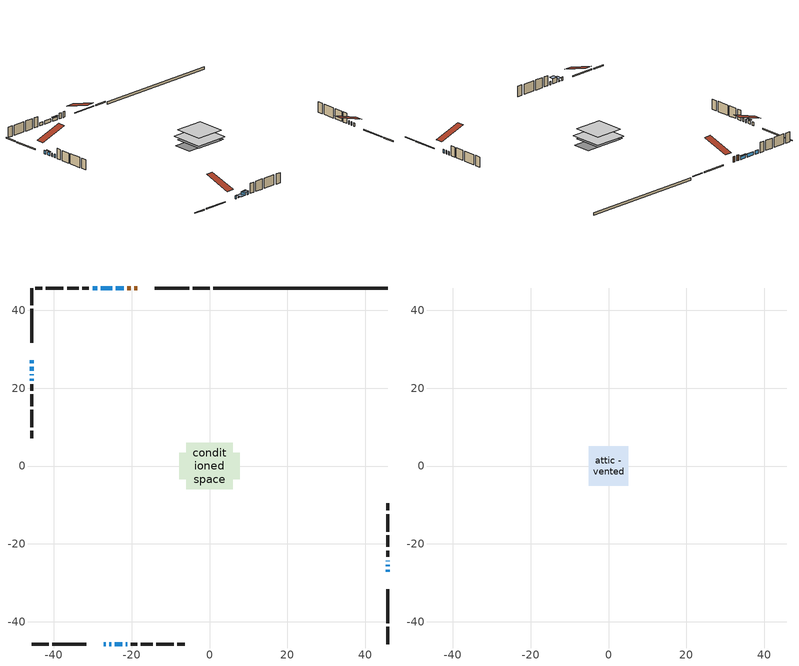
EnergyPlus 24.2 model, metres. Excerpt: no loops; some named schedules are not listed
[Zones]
conditioned space
 floor adiabatic (Floor2 construction): -5.12,-5.12 -5.12,5.12 5.12,5.12 5.12,-5.12 z0.61
 floor adiabatic (AdiabaticFloorConstruction): -6.02,-6.02 -6.02,6.02 6.02,6.02 6.02,-6.02 z1.83
 floor foundation (Slab1 construction): -7.82,-3.35 -7.82,3.35 7.82,3.35 7.82,-3.35 z-0.3
 wall outside (RimJoist1 construction): 0.1,45.71 -4.27,45.71 / -45.71,-45.71 -41.34,-45.71 / -45.71,45.71 -45.71,41.34 / 45.71,-45.71 45.71,-41.34 z0.61:0.91
 wall outside (RimJoist2 construction): -5.2,45.71 -14.03,45.71 / -40.41,-45.71 -31.59,-45.71 / -45.71,40.41 -45.71,31.59 / 45.71,-40.41 45.71,-31.59 z0.61:0.91
 wall outside (AdiabaticWallConstruction 1): -18.51,45.71 -19.34,45.71 / -20.27,45.71 -21.12,45.71 z0.61:2.64
 wall outside (AdiabaticWallConstruction): 45.71,-27.1 45.71,-26.65 / -45.71,27.1 -45.71,26.44 / -45.71,23.52 -45.71,23.3 / -25.01,45.71 -27.9,45.71 / -27.1,-45.71 -26.65,-45.71 / -45.71,22.37 -45.71,21.93 / -28.82,45.71 -30.04,45.71 / 45.71,-25.73 45.71,-25.42 / 45.71,-24.49 45.71,-24.29 / -21.53,-45.71 -21.11,-45.71 z0.61:1.83; -45.71,25.51 -45.71,24.44 z0.61:1.78; -22.05,45.71 -24.09,45.71 z0.61:1.68; -25.73,-45.71 -25.22,-45.71 z0.61:1.07; -24.29,-45.71 -22.46,-45.71 z0.61:2.44
 wall outside (Wall1 construction): -30.97,45.71 -32.63,45.71 / -20.18,-45.71 -18.52,-45.71 / -45.71,21 -45.71,19.34 / 45.71,-23.36 45.71,-21.7 z0.61:4.27
 wall outside (Wall2 construction): -33.56,45.71 -36.57,45.71 / -17.59,-45.71 -14.59,-45.71 / -45.71,18.41 -45.71,15.4 / 45.71,-20.77 45.71,-17.77 z0.61:4.27
 wall outside (Wall3 construction): -37.5,45.71 -41.99,45.71 / -13.66,-45.71 -9.17,-45.71 / -45.71,14.48 -45.71,9.98 / 45.71,-16.84 45.71,-12.34 z0.61:4.27
 wall outside (Wall4 construction): -42.92,45.71 -44.78,45.71 / -8.24,-45.71 -6.37,-45.71 / -45.71,9.05 -45.71,7.19 / 45.71,-11.41 45.71,-9.55 z0.61:4.27
 wall foundation (FoundationWall1 construction): 45.71,45.71 1.03,45.71 z-0.3:0.61
 window (WindowConstruction): 45.71,-27.1 45.71,-26.66 z0.61:1.83
 window (WindowConstruction 8): -45.71,27.1 -45.71,26.44 z0.61:1.83
 window (WindowConstruction 9): -45.71,25.51 -45.71,24.44 z0.61:1.78
 window (WindowConstruction 10): -45.71,23.51 -45.71,23.3 z0.61:1.83
 window (WindowConstruction 11): -22.05,45.71 -24.08,45.71 z0.61:1.68
 window (WindowConstruction 12): -25.01,45.71 -27.9,45.71 z0.61:1.83
 window (WindowConstruction 1): -27.1,-45.71 -26.66,-45.71 z0.61:1.83
 window (WindowConstruction 2): -45.71,22.37 -45.71,21.93 z0.61:1.83
 window (WindowConstruction 3): -28.82,45.71 -30.04,45.71 z0.61:1.83
 window (WindowConstruction 13): -25.73,-45.71 -25.22,-45.71 z0.61:1.07
 window (WindowConstruction 4): -24.29,-45.71 -22.46,-45.71 z0.61:2.44
 window (WindowConstruction 5): 45.71,-25.73 45.71,-25.42 z0.61:1.83
 window (WindowConstruction 6): 45.71,-24.49 45.71,-24.29 z0.61:1.83
 window (WindowConstruction 7): -21.53,-45.71 -21.11,-45.71 z0.61:1.83
 door (Door): -18.51,45.71 -19.34,45.71 z0.61:2.64
 door (Door 1): -20.27,45.71 -21.12,45.71 z0.61:2.64
 ceiling adiabatic (AdiabaticFloorConstruction): 6.02,-6.02 6.02,6.02 -6.02,6.02 -6.02,-6.02 z1.83
attic - vented
 floor to conditioned space (Floor1 construction Reversed): -5.12,-5.12 -5.12,5.12 5.12,5.12 5.12,-5.12 z4.27
 roof outside (Roof1 construction): -17.58,45.71,4.27 -17.58,35.74,7.59 -14.96,35.74,7.59 -14.96,45.71,4.27; -28.03,-45.71,4.27 -28.03,-35.74,7.59 -30.66,-35.74,7.59 -30.66,-45.71,4.27; -45.71,28.03,4.27 -35.74,28.03,7.59 -35.74,30.66,7.59 -45.71,30.66,4.27; 45.71,-28.03,4.27 35.74,-28.03,7.59 35.74,-30.66,7.59 45.71,-30.66,4.27
shading: -45.71,23.98 -45.71,25.97 -46.01,25.97 -46.01,23.98 z2.24; -24.38,45.71 -21.75,45.71 -21.75,46.01 -24.38,46.01 z1.98; -24.61,-45.71 -26.34,-45.71 -26.34,-47.54 -24.61,-47.54 z1.68; -22.4,-45.71 -24.35,-45.71 -24.35,-47.23 -22.4,-47.23 z2.5
[Building]
Building 1: Terrain=Suburbs
[Site:Location]
Windsor AP_ON: Latitude {deg}=42.28; Longitude {deg}=-82.96; Time Zone {hr}=-5; Elevation {m}=190; Keep Site Location Information=Yes
[Site:GroundTemperature:Shallow]
6.34957, 4.46684, 4.31606, 5.20952, 8.79623, 12.3662, 15.4612, 17.4219, 17.5884, 15.9938, 12.9777, 9.51722
[Site:WaterMainsTemperature]
Calculation Method=Schedule; Temperature Schedule=mains temperature schedule
[Material] Roughness=Rough; Thermal Absorptance=0.9
Name | Thickness {m} | Conductivity {W/m-K} | Density {kg/m3} | Specific Heat {J/kg-K} | Solar Absorptance | Visible Absorptance
asphalt or fiberglass shingles | 0.00635 | 0.162714 | 1121.4 | 1465.45 | 0.4 | 0.4
ceiling stud and cavity | 0.1397 | 0.112058 | 65.682 | 1177.47 | 0.7 | 0.7
concrete 4.0 in. | 0.1016 | 1.803125 | 2242.8 | 837.4 | 0.7 | 0.7
concrete 8.0 in. | 0.2032 | 1.803125 | 2242.8 | 837.4 | 0.7 | 0.7
door material | 0.04445 | 0.188738 | 512.64 | 1214.23 | 0.7 | 0.7
door material 1 | 0.04445 | 0.053851 | 512.64 | 1214.23 | 0.7 | 0.7
exterior vertical ins | 0.00202101 | 0.029427 | 32.04 | 1214.23 | 0.7 | 0.7
floor covering | 0.0127 | 0.0433444 | 54.468 | 1339.84 | 0.6 | 0.6
floor rigid ins | 0.051816 | 0.029427 | 32.04 | 1214.23 | 0.7 | 0.7
floor rigid ins 1; wall rigid ins | 0.512978 | 0.029427 | 32.04 | 1214.23 | 0.7 | 0.7
floor stud and cavity | 0.1397 | 0.111289 | 92.3553 | 1139.71 | 0.7 | 0.7
floor stud and cavity 1 | 0.1397 | 1.75129 | 37.0049 | 1207.88 | 0.7 | 0.7
furniture material conditioned space 1 | 0.1524 | 0.115458 | 640.8 | 1214.23 | 0.6 | 0.6
gypsum board | 0.0127 | 0.160291 | 801 | 837.4 | 0.6 | 0.6
gypsum board 1 | 0.0127 | 0.160291 | 801 | 837.4 | 0.7 | 0.7
osb sheathing 0.5 in. | 0.0127 | 0.115458 | 512.64 | 1214.23 | 0.7 | 0.7
osb sheathing 0.75 in. | 0.01905 | 0.115458 | 512.64 | 1214.23 | 0.7 | 0.7
osb sheathing 2.0 in. | 0.0508 | 0.115458 | 512.64 | 1214.23 | 0.7 | 0.7
rim joist stud and cavity | 0.0508 | 0.02892 | 125.044 | 1163.47 | 0.6 | 0.6
rim joist stud and cavity 1 | 0.0508 | 0.0443451 | 125.044 | 1163.47 | 0.6 | 0.6
wall stud and cavity | 0.1397 | 0.0916148 | 139.0536 | 1170.24 | 0.7 | 0.7
wall stud and cavity 1 | 0.1397 | 0.10707 | 139.0536 | 1170.24 | 0.7 | 0.7
wall stud and cavity 2 | 0.1397 | 0.136321 | 139.0536 | 1170.24 | 0.7 | 0.7
wall stud and cavity 3 | 0.1397 | 0.137741 | 139.0536 | 1170.24 | 0.7 | 0.7
wall stud and cavity 4 | 0.0889 | 0.380278 | 52.3479 | 1209.89 | 0.7 | 0.7
wall stud and cavity 5 | 0.0889 | 0.391764 | 83.0341 | 1211.67 | 0.7 | 0.7
wood siding | 0.0254 | 0.102417 | 544.68 | 1172.36 | 0.4 | 0.4
wood siding 1; wood siding 2; wood siding 3 | 0.0254 | 0.102417 | 544.68 | 1172.36 | 0.7 | 0.7
[WindowMaterial:SimpleGlazingSystem]
Name | U-Factor {W/m2-K} | Solar Heat Gain Coefficient
WindowMaterial | 2.648787 | 0.43
WindowMaterial 1 | 2.45914 | 0.53
WindowMaterial 10 | 2.56589 | 0.5
WindowMaterial 2 | 2.1866 | 0.65
WindowMaterial 3 | 2.76462 | 0.37
WindowMaterial 4 | 2.81175 | 0.32
WindowMaterial 5 | 2.65787 | 0.42
WindowMaterial 6 | 2.56418 | 0.47
WindowMaterial 7 | 2.48753 | 0.51
WindowMaterial 8 | 2.84638 | 0.32
WindowMaterial 9 | 3.59815 | 0.64
[Construction]
AdiabaticFloorConstruction: floor stud and cavity 1, floor rigid ins 1, osb sheathing 0.75 in., floor covering
AdiabaticWallConstruction: wood siding 2, wall rigid ins, wall stud and cavity 4, gypsum board
AdiabaticWallConstruction 1: wood siding 3, wall rigid ins, wall stud and cavity 4, gypsum board
Door: door material
Door 1: door material 1
Floor1 construction Reversed: gypsum board, ceiling stud and cavity
Floor2 construction: floor stud and cavity, floor rigid ins, osb sheathing 0.75 in., floor covering
FoundationWall1 construction: concrete 8.0 in., gypsum board 1
furniture construction conditioned space 1: furniture material conditioned space 1
PartitionWallConstruction: gypsum board, wall stud and cavity 5, gypsum board
RimJoist1 construction: wood siding 1, osb sheathing 2.0 in., rim joist stud and cavity
RimJoist2 construction: wood siding 1, osb sheathing 2.0 in., rim joist stud and cavity 1
Roof1 construction: asphalt or fiberglass shingles
Slab1 construction: concrete 4.0 in.
Wall1 construction: wood siding, osb sheathing 0.5 in., wall stud and cavity, gypsum board
Wall2 construction: wood siding, osb sheathing 0.5 in., wall stud and cavity 1, gypsum board
Wall3 construction: wood siding, osb sheathing 0.5 in., wall stud and cavity 2, gypsum board
Wall4 construction: wood siding, osb sheathing 0.5 in., wall stud and cavity 3, gypsum board
WindowConstruction; WindowConstruction 1; WindowConstruction 11; WindowConstruction 2: WindowMaterial
WindowConstruction 10: WindowMaterial 8
WindowConstruction 12: WindowMaterial 9
WindowConstruction 13: WindowMaterial 10
WindowConstruction 3: WindowMaterial 1
WindowConstruction 4: WindowMaterial 2
WindowConstruction 5: WindowMaterial 3
WindowConstruction 6: WindowMaterial 4
WindowConstruction 7: WindowMaterial 5
WindowConstruction 8: WindowMaterial 6
WindowConstruction 9: WindowMaterial 7
[Zone] Multiplier=1; Part of Total Floor Area=Yes
Name | Volume {m3}
attic - vented | 56.6174
conditioned space | 472.9
[Space]
Name | Zone | Volume {m3}
attic - vented 1 | attic - vented | 56.6174
conditioned space 1 | conditioned space | 472.9
[ZoneInfiltration:EffectiveLeakageArea]
infil attic - vented 1: Zone or Space=attic - vented 1; Schedule=Always On Discrete; Effective Air Leakage Area {cm2}=4661.78; Stack Coefficient=0.000231222; Wind Coefficient=1.02739e-05
[ZoneMixing]
whole house fan mix: Zone or Space=attic - vented; Schedule=Always On Continuous; Design Flow Rate Calculation Method=Flow/Zone; Design Flow Rate {m3/s}=0; Source Zone or Space=conditioned space
[SurfaceProperty:ExposedFoundationPerimeter]
Slab1: Exposed Perimeter Calculation Method=TotalExposedPerimeter; Total Exposed Perimeter {m}=44.684
[InternalMass] Zone or ZoneList=conditioned space; Space or SpaceList=conditioned space 1
Name | Construction | Surface Area {m2}
furniture mass conditioned space 1 | furniture construction conditioned space 1 | 141.952
partition wall mass | PartitionWallConstruction | 249.99
[Lights]
interior lighting: Zone or ZoneList or Space or SpaceList=conditioned space 1; Schedule=interior lighting schedule; Design Level Calculation Method=LightingLevel; Lighting Level {W}=343.2; Return Air Fraction=0; Fraction Radiant=0.6; Fraction Visible=0.2; Fraction Replaceable=1
[People]
occupants: Zone or ZoneList or Space or SpaceList=conditioned space 1; Number of People Schedule=occupants schedule; Number of People Calculation Method=People; Number of People=3; Fraction Radiant=0.314171; Sensible Heat Fraction=0.56303; Activity Level Schedule=occupants activity schedule; Carbon Dioxide Generation Rate {m3/s-W}=0; Enable ASHRAE 55 Comfort Warnings=No; Mean Radiant Temperature Calculation Type=EnclosureAveraged
[ElectricEquipment] Zone or ZoneList or Space or SpaceList=conditioned space 1; Design Level Calculation Method=EquipmentLevel
Name | Schedule | Design Level {W} | Fraction Latent | Fraction Radiant | Fraction Lost
clothes dryer | clothes dryer schedule | 140.772 | 0.015 | 0.081 | 0.85
clothes washer | clothes washer schedule | 32.1985 | 0.03 | 0.162 | 0.7
cooking range | cooking range schedule | 215.147 | 0.08 | 0.432 | 0.2
dishwasher | dishwasher schedule | 66.8632 | 0.3 | 0.18 | 0.4
fridge | fridge schedule | 72.9452 | 0 | 0.6 | 0
mech vent bath fan 0 | mech vent bath fan 0 schedule | 25.1 | 0 | 0 | 1
mech vent house fan | mech vent house fan schedule | 0 | 0 | 0 | 1
mech vent house fan cfis | mech vent house fan cfis schedule | 0 | 0 | 0 | 0
mech vent range fan 0 | mech vent range fan 0 schedule | 57 | 0 | 0 | 1
misc plug loads | misc plug loads schedule | 494.7 | 0.045 | 0.513 | 0.1
whole house fan | Always On Discrete | 0 | 0 | 0 | 1
[OtherEquipment] Zone or ZoneList or Space or SpaceList=conditioned space 1; Design Level Calculation Method=EquipmentLevel
Name | Fuel Type | Schedule | Design Level {W} | Fraction Latent | Fraction Radiant | Fraction Lost
clothes dryer 1 | Electricity | clothes dryer schedule | 0 | 0.015 | 0.081 | 0.85
cooking range 1 | Electricity | cooking range schedule | 0 | 0.08 | 0.432 | 0.2
general water use latent | None | general water use schedule | 62.594 | 1 | 0 | 0
general water use sensible | None | general water use schedule | -61.6891 | 0 | 0.6 | 0
mech vent house fan latent load | None | Always On Discrete | 0 | 1 | 0 | 0
mech vent house fan sensible load | None | Always On Discrete | 0 | 0 | 0 | 0
water heater energy adjustment1 | NaturalGas | Always On Discrete | 0.01 | 0 | 0 | 1
[ZoneInfiltration:DesignFlowRate] Zone or ZoneList or Space or SpaceList=conditioned space 1; Schedule=Always On Discrete; Design Flow Rate Calculation Method=Flow/Zone; Design Flow Rate {m3/s}=0
infil flow; natural vent flow; whole house fan flow
[Foundation:Kiva]
Foundation Kiva 1: Initial Indoor Air Temperature {C}=18; Wall Height Above Grade {m}=0.609996; Wall Depth Below Slab {m}=0.2032; Custom Block Material Name 1=exterior vertical ins; Custom Block Depth 1 {m}=0.910011; Custom Block X Position 1 {m}=0.2159; Custom Block Z Position 1 {m}=0
[Foundation:Kiva:Settings]
Soil Conductivity {W/m-K}=0.849921; Soil Density {kg/m3}=1842.3; Soil Specific Heat {J/kg-K}=418.7; Ground Solar Absorptivity=0.9; Ground Thermal Absorptivity=0.9; Ground Surface Roughness {m}=0.03; Far-Field Width {m}=40; Deep-Ground Boundary Condition=ZeroFlux; Deep-Ground Depth {m}=40; Minimum Cell Dimension {m}=0.2; Maximum Cell Growth Coefficient=3; Simulation Timestep=Timestep
[Exterior:Lights]
exterior lighting: Schedule=exterior lighting schedule; Design Level {W}=75.6
[Schedule:Constant]
Name | Hourly Value
Always On Continuous; mech vent house fan schedule; mech vent house fan cfis schedule; Always On Discrete | 1
occupants activity schedule | 117.228
fridge schedule | 0
[Schedule:Week:Daily]
interior lighting schedule Week Rule - Jan1-Jan27: interior lighting schedule day, interior lighting schedule day, interior lighting schedule day, interior lighting schedule day, interior lighting schedule day, interior lighting schedule day, interior lighting schedule day, interior lighting schedule default day, interior lighting schedule default day, interior lighting schedule default day, interior lighting schedule default day, interior lighting schedule default day
interior lighting schedule Week Rule - Jan28-Feb3: interior lighting schedule day, interior lighting schedule day, interior lighting schedule day, interior lighting schedule day, interior lighting schedule day 1, interior lighting schedule day 1, interior lighting schedule day 1, interior lighting schedule default day, interior lighting schedule default day, interior lighting schedule default day, interior lighting schedule default day, interior lighting schedule default day
interior lighting schedule Week Rule - Feb4-Feb24: interior lighting schedule day 1, interior lighting schedule day 1, interior lighting schedule day 1, interior lighting schedule day 1, interior lighting schedule day 1, interior lighting schedule day 1, interior lighting schedule day 1, interior lighting schedule default day, interior lighting schedule default day, interior lighting schedule default day, interior lighting schedule default day, interior lighting schedule default day
interior lighting schedule Week Rule - Feb25-Mar3: interior lighting schedule day 1, interior lighting schedule day 1, interior lighting schedule day 1, interior lighting schedule day 1, interior lighting schedule day 2, interior lighting schedule day 2, interior lighting schedule day 2, interior lighting schedule default day, interior lighting schedule default day, interior lighting schedule default day, interior lighting schedule default day, interior lighting schedule default day
interior lighting schedule Week Rule - Mar4-Mar31: interior lighting schedule day 2, interior lighting schedule day 2, interior lighting schedule day 2, interior lighting schedule day 2, interior lighting schedule day 2, interior lighting schedule day 2, interior lighting schedule day 2, interior lighting schedule default day, interior lighting schedule default day, interior lighting schedule default day, interior lighting schedule default day, interior lighting schedule default day
interior lighting schedule Week Rule - Apr1-Apr28: interior lighting schedule day 3, interior lighting schedule day 3, interior lighting schedule day 3, interior lighting schedule day 3, interior lighting schedule day 3, interior lighting schedule day 3, interior lighting schedule day 3, interior lighting schedule default day, interior lighting schedule default day, interior lighting schedule default day, interior lighting schedule default day, interior lighting schedule default day
interior lighting schedule Week Rule - Apr29-May5: interior lighting schedule day 3, interior lighting schedule day 3, interior lighting schedule day 4, interior lighting schedule day 4, interior lighting schedule day 4, interior lighting schedule day 4, interior lighting schedule day 4, interior lighting schedule default day, interior lighting schedule default day, interior lighting schedule default day, interior lighting schedule default day, interior lighting schedule default day
interior lighting schedule Week Rule - May6-May26: interior lighting schedule day 4, interior lighting schedule day 4, interior lighting schedule day 4, interior lighting schedule day 4, interior lighting schedule day 4, interior lighting schedule day 4, interior lighting schedule day 4, interior lighting schedule default day, interior lighting schedule default day, interior lighting schedule default day, interior lighting schedule default day, interior lighting schedule default day
interior lighting schedule Week Rule - May27-Jun2: interior lighting schedule day 4, interior lighting schedule day 4, interior lighting schedule day 4, interior lighting schedule day 4, interior lighting schedule day 4, interior lighting schedule day 5, interior lighting schedule day 5, interior lighting schedule default day, interior lighting schedule default day, interior lighting schedule default day, interior lighting schedule default day, interior lighting schedule default day
interior lighting schedule Week Rule - Jun3-Jun30: interior lighting schedule day 5, interior lighting schedule day 5, interior lighting schedule day 5, interior lighting schedule day 5, interior lighting schedule day 5, interior lighting schedule day 5, interior lighting schedule day 5, interior lighting schedule default day, interior lighting schedule default day, interior lighting schedule default day, interior lighting schedule default day, interior lighting schedule default day
interior lighting schedule Week Rule - Jul1-Jul28: interior lighting schedule day 6, interior lighting schedule day 6, interior lighting schedule day 6, interior lighting schedule day 6, interior lighting schedule day 6, interior lighting schedule day 6, interior lighting schedule day 6, interior lighting schedule default day, interior lighting schedule default day, interior lighting schedule default day, interior lighting schedule default day, interior lighting schedule default day
interior lighting schedule Week Rule - Jul29-Aug4: interior lighting schedule day 6, interior lighting schedule day 6, interior lighting schedule day 6, interior lighting schedule day 7, interior lighting schedule day 7, interior lighting schedule day 7, interior lighting schedule day 7, interior lighting schedule default day, interior lighting schedule default day, interior lighting schedule default day, interior lighting schedule default day, interior lighting schedule default day
interior lighting schedule Week Rule - Aug5-Aug25: interior lighting schedule day 7, interior lighting schedule day 7, interior lighting schedule day 7, interior lighting schedule day 7, interior lighting schedule day 7, interior lighting schedule day 7, interior lighting schedule day 7, interior lighting schedule default day, interior lighting schedule default day, interior lighting schedule default day, interior lighting schedule default day, interior lighting schedule default day
interior lighting schedule Week Rule - Aug26-Sep1: interior lighting schedule day 7, interior lighting schedule day 7, interior lighting schedule day 7, interior lighting schedule day 7, interior lighting schedule day 7, interior lighting schedule day 7, interior lighting schedule day 8, interior lighting schedule default day, interior lighting schedule default day, interior lighting schedule default day, interior lighting schedule default day, interior lighting schedule default day
interior lighting schedule Week Rule - Sep2-Sep29: interior lighting schedule day 8, interior lighting schedule day 8, interior lighting schedule day 8, interior lighting schedule day 8, interior lighting schedule day 8, interior lighting schedule day 8, interior lighting schedule day 8, interior lighting schedule default day, interior lighting schedule default day, interior lighting schedule default day, interior lighting schedule default day, interior lighting schedule default day
interior lighting schedule Week Rule - Sep30-Oct6: interior lighting schedule day 8, interior lighting schedule day 9, interior lighting schedule day 9, interior lighting schedule day 9, interior lighting schedule day 9, interior lighting schedule day 9, interior lighting schedule day 9, interior lighting schedule default day, interior lighting schedule default day, interior lighting schedule default day, interior lighting schedule default day, interior lighting schedule default day
interior lighting schedule Week Rule - Oct7-Oct27: interior lighting schedule day 9, interior lighting schedule day 9, interior lighting schedule day 9, interior lighting schedule day 9, interior lighting schedule day 9, interior lighting schedule day 9, interior lighting schedule day 9, interior lighting schedule default day, interior lighting schedule default day, interior lighting schedule default day, interior lighting schedule default day, interior lighting schedule default day
interior lighting schedule Week Rule - Oct28-Nov3: interior lighting schedule day 9, interior lighting schedule day 9, interior lighting schedule day 9, interior lighting schedule day 9, interior lighting schedule day 10, interior lighting schedule day 10, interior lighting schedule day 10, interior lighting schedule default day, interior lighting schedule default day, interior lighting schedule default day, interior lighting schedule default day, interior lighting schedule default day
interior lighting schedule Week Rule - Nov4-Nov24: interior lighting schedule day 10, interior lighting schedule day 10, interior lighting schedule day 10, interior lighting schedule day 10, interior lighting schedule day 10, interior lighting schedule day 10, interior lighting schedule day 10, interior lighting schedule default day, interior lighting schedule default day, interior lighting schedule default day, interior lighting schedule default day, interior lighting schedule default day
interior lighting schedule Week Rule - Nov25-Dec1: interior lighting schedule day 10, interior lighting schedule day 10, interior lighting schedule day 10, interior lighting schedule day 10, interior lighting schedule day 10, interior lighting schedule day 10, interior lighting schedule day 11, interior lighting schedule default day, interior lighting schedule default day, interior lighting schedule default day, interior lighting schedule default day, interior lighting schedule default day
interior lighting schedule Week Rule - Dec2-Dec31: interior lighting schedule day 11, interior lighting schedule day 11, interior lighting schedule day 11, interior lighting schedule day 11, interior lighting schedule day 11, interior lighting schedule day 11, interior lighting schedule day 11, interior lighting schedule default day, interior lighting schedule default day, interior lighting schedule default day, interior lighting schedule default day, interior lighting schedule default day
occupants schedule Week Rule - Jan1-Dec31: occupants schedule day, occupants schedule day, occupants schedule day, occupants schedule day, occupants schedule day, occupants schedule day, occupants schedule day, occupants schedule default day, occupants schedule default day, occupants schedule default day, occupants schedule default day, occupants schedule default day
clothes dryer schedule Week Rule - Jan1-Dec31: clothes dryer schedule day, clothes dryer schedule day, clothes dryer schedule day, clothes dryer schedule day, clothes dryer schedule day, clothes dryer schedule day, clothes dryer schedule day, clothes dryer schedule default day, clothes dryer schedule default day, clothes dryer schedule default day, clothes dryer schedule default day, clothes dryer schedule default day
clothes washer schedule Week Rule - Jan1-Dec31: clothes washer schedule day, clothes washer schedule day, clothes washer schedule day, clothes washer schedule day, clothes washer schedule day, clothes washer schedule day, clothes washer schedule day, clothes washer schedule default day, clothes washer schedule default day, clothes washer schedule default day, clothes washer schedule default day, clothes washer schedule default day
cooking range schedule Week Rule - Jan1-Dec31: cooking range schedule day, cooking range schedule day, cooking range schedule day, cooking range schedule day, cooking range schedule day, cooking range schedule day, cooking range schedule day, cooking range schedule default day, cooking range schedule default day, cooking range schedule default day, cooking range schedule default day, cooking range schedule default day
dishwasher schedule Week Rule - Jan1-Dec31: dishwasher schedule day, dishwasher schedule day, dishwasher schedule day, dishwasher schedule day, dishwasher schedule day, dishwasher schedule day, dishwasher schedule day, dishwasher schedule default day, dishwasher schedule default day, dishwasher schedule default day, dishwasher schedule default day, dishwasher schedule default day
mech vent bath fan 0 schedule Week Rule - Jan1-Dec31: mech vent bath fan 0 schedule day, mech vent bath fan 0 schedule day, mech vent bath fan 0 schedule day, mech vent bath fan 0 schedule day, mech vent bath fan 0 schedule day, mech vent bath fan 0 schedule day, mech vent bath fan 0 schedule day, mech vent bath fan 0 schedule default day, mech vent bath fan 0 schedule default day, mech vent bath fan 0 schedule default day, mech vent bath fan 0 schedule default day, mech vent bath fan 0 schedule default day
mech vent range fan 0 schedule Week Rule - Jan1-Dec31: mech vent range fan 0 schedule day, mech vent range fan 0 schedule day, mech vent range fan 0 schedule day, mech vent range fan 0 schedule day, mech vent range fan 0 schedule day, mech vent range fan 0 schedule day, mech vent range fan 0 schedule day, mech vent range fan 0 schedule default day, mech vent range fan 0 schedule default day, mech vent range fan 0 schedule default day, mech vent range fan 0 schedule default day, mech vent range fan 0 schedule default day
misc plug loads schedule Week Rule - Jan1-Dec31: misc plug loads schedule day, misc plug loads schedule day, misc plug loads schedule day, misc plug loads schedule day, misc plug loads schedule day, misc plug loads schedule day, misc plug loads schedule day, misc plug loads schedule default day, misc plug loads schedule default day, misc plug loads schedule default day, misc plug loads schedule default day, misc plug loads schedule default day
general water use schedule Week Rule - Jan1-Dec31: general water use schedule day, general water use schedule day, general water use schedule day, general water use schedule day, general water use schedule day, general water use schedule day, general water use schedule day, general water use schedule default day, general water use schedule default day, general water use schedule default day, general water use schedule default day, general water use schedule default day
exterior lighting schedule Week Rule - Jan1-Jan27: exterior lighting schedule day, exterior lighting schedule day, exterior lighting schedule day, exterior lighting schedule day, exterior lighting schedule day, exterior lighting schedule day, exterior lighting schedule day, exterior lighting schedule default day, exterior lighting schedule default day, exterior lighting schedule default day, exterior lighting schedule default day, exterior lighting schedule default day
exterior lighting schedule Week Rule - Jan28-Feb3: exterior lighting schedule day, exterior lighting schedule day, exterior lighting schedule day, exterior lighting schedule day, exterior lighting schedule day 1, exterior lighting schedule day 1, exterior lighting schedule day 1, exterior lighting schedule default day, exterior lighting schedule default day, exterior lighting schedule default day, exterior lighting schedule default day, exterior lighting schedule default day
exterior lighting schedule Week Rule - Feb4-Feb24: exterior lighting schedule day 1, exterior lighting schedule day 1, exterior lighting schedule day 1, exterior lighting schedule day 1, exterior lighting schedule day 1, exterior lighting schedule day 1, exterior lighting schedule day 1, exterior lighting schedule default day, exterior lighting schedule default day, exterior lighting schedule default day, exterior lighting schedule default day, exterior lighting schedule default day
exterior lighting schedule Week Rule - Feb25-Mar3: exterior lighting schedule day 1, exterior lighting schedule day 1, exterior lighting schedule day 1, exterior lighting schedule day 1, exterior lighting schedule day 2, exterior lighting schedule day 2, exterior lighting schedule day 2, exterior lighting schedule default day, exterior lighting schedule default day, exterior lighting schedule default day, exterior lighting schedule default day, exterior lighting schedule default day
exterior lighting schedule Week Rule - Mar4-Mar31: exterior lighting schedule day 2, exterior lighting schedule day 2, exterior lighting schedule day 2, exterior lighting schedule day 2, exterior lighting schedule day 2, exterior lighting schedule day 2, exterior lighting schedule day 2, exterior lighting schedule default day, exterior lighting schedule default day, exterior lighting schedule default day, exterior lighting schedule default day, exterior lighting schedule default day
exterior lighting schedule Week Rule - Apr1-Apr28: exterior lighting schedule day 3, exterior lighting schedule day 3, exterior lighting schedule day 3, exterior lighting schedule day 3, exterior lighting schedule day 3, exterior lighting schedule day 3, exterior lighting schedule day 3, exterior lighting schedule default day, exterior lighting schedule default day, exterior lighting schedule default day, exterior lighting schedule default day, exterior lighting schedule default day
exterior lighting schedule Week Rule - Apr29-May5: exterior lighting schedule day 3, exterior lighting schedule day 3, exterior lighting schedule day 4, exterior lighting schedule day 4, exterior lighting schedule day 4, exterior lighting schedule day 4, exterior lighting schedule day 4, exterior lighting schedule default day, exterior lighting schedule default day, exterior lighting schedule default day, exterior lighting schedule default day, exterior lighting schedule default day
exterior lighting schedule Week Rule - May6-May26: exterior lighting schedule day 4, exterior lighting schedule day 4, exterior lighting schedule day 4, exterior lighting schedule day 4, exterior lighting schedule day 4, exterior lighting schedule day 4, exterior lighting schedule day 4, exterior lighting schedule default day, exterior lighting schedule default day, exterior lighting schedule default day, exterior lighting schedule default day, exterior lighting schedule default day
exterior lighting schedule Week Rule - May27-Jun2: exterior lighting schedule day 4, exterior lighting schedule day 4, exterior lighting schedule day 4, exterior lighting schedule day 4, exterior lighting schedule day 4, exterior lighting schedule day 5, exterior lighting schedule day 5, exterior lighting schedule default day, exterior lighting schedule default day, exterior lighting schedule default day, exterior lighting schedule default day, exterior lighting schedule default day
exterior lighting schedule Week Rule - Jun3-Jun30: exterior lighting schedule day 5, exterior lighting schedule day 5, exterior lighting schedule day 5, exterior lighting schedule day 5, exterior lighting schedule day 5, exterior lighting schedule day 5, exterior lighting schedule day 5, exterior lighting schedule default day, exterior lighting schedule default day, exterior lighting schedule default day, exterior lighting schedule default day, exterior lighting schedule default day
exterior lighting schedule Week Rule - Jul1-Jul28: exterior lighting schedule day 6, exterior lighting schedule day 6, exterior lighting schedule day 6, exterior lighting schedule day 6, exterior lighting schedule day 6, exterior lighting schedule day 6, exterior lighting schedule day 6, exterior lighting schedule default day, exterior lighting schedule default day, exterior lighting schedule default day, exterior lighting schedule default day, exterior lighting schedule default day
exterior lighting schedule Week Rule - Jul29-Aug4: exterior lighting schedule day 6, exterior lighting schedule day 6, exterior lighting schedule day 6, exterior lighting schedule day 7, exterior lighting schedule day 7, exterior lighting schedule day 7, exterior lighting schedule day 7, exterior lighting schedule default day, exterior lighting schedule default day, exterior lighting schedule default day, exterior lighting schedule default day, exterior lighting schedule default day
exterior lighting schedule Week Rule - Aug5-Aug25: exterior lighting schedule day 7, exterior lighting schedule day 7, exterior lighting schedule day 7, exterior lighting schedule day 7, exterior lighting schedule day 7, exterior lighting schedule day 7, exterior lighting schedule day 7, exterior lighting schedule default day, exterior lighting schedule default day, exterior lighting schedule default day, exterior lighting schedule default day, exterior lighting schedule default day
exterior lighting schedule Week Rule - Aug26-Sep1: exterior lighting schedule day 7, exterior lighting schedule day 7, exterior lighting schedule day 7, exterior lighting schedule day 7, exterior lighting schedule day 7, exterior lighting schedule day 7, exterior lighting schedule day 8, exterior lighting schedule default day, exterior lighting schedule default day, exterior lighting schedule default day, exterior lighting schedule default day, exterior lighting schedule default day
exterior lighting schedule Week Rule - Sep2-Sep29: exterior lighting schedule day 8, exterior lighting schedule day 8, exterior lighting schedule day 8, exterior lighting schedule day 8, exterior lighting schedule day 8, exterior lighting schedule day 8, exterior lighting schedule day 8, exterior lighting schedule default day, exterior lighting schedule default day, exterior lighting schedule default day, exterior lighting schedule default day, exterior lighting schedule default day
[Schedule:Year]
interior lighting schedule: interior lighting schedule Week Rule - Jan1-Jan27, 1, 1, 1, 27, interior lighting schedule Week Rule - Jan28-Feb3, 1, 28, 2, 3, interior lighting schedule Week Rule - Feb4-Feb24, 2, 4, 2, 24, interior lighting schedule Week Rule - Feb25-Mar3, 2, 25, 3, 3, interior lighting schedule Week Rule - Mar4-Mar31, 3, 4, 3, 31, interior lighting schedule Week Rule - Apr1-Apr28, 4, 1, 4, 28, interior lighting schedule Week Rule - Apr29-May5, 4, 29, 5, 5, interior lighting schedule Week Rule - May6-May26, 5, 6, 5, 26, interior lighting schedule Week Rule - May27-Jun2, 5, 27, 6, 2, interior lighting schedule Week Rule - Jun3-Jun30, 6, 3, 6, 30, interior lighting schedule Week Rule - Jul1-Jul28, 7, 1, 7, 28, interior lighting schedule Week Rule - Jul29-Aug4, 7, 29, 8, 4, interior lighting schedule Week Rule - Aug5-Aug25, 8, 5, 8, 25, interior lighting schedule Week Rule - Aug26-Sep1, 8, 26, 9, 1, interior lighting schedule Week Rule - Sep2-Sep29, 9, 2, 9, 29, interior lighting schedule Week Rule - Sep30-Oct6, 9, 30, 10, 6, interior lighting schedule Week Rule - Oct7-Oct27, 10, 7, 10, 27, interior lighting schedule Week Rule - Oct28-Nov3, 10, 28, 11, 3, interior lighting schedule Week Rule - Nov4-Nov24, 11, 4, 11, 24, interior lighting schedule Week Rule - Nov25-Dec1, 11, 25, 12, 1, interior lighting schedule Week Rule - Dec2-Dec31, 12, 2, 12, 31
occupants schedule: occupants schedule Week Rule - Jan1-Dec31, 1, 1, 12, 31
clothes dryer schedule: clothes dryer schedule Week Rule - Jan1-Dec31, 1, 1, 12, 31
clothes washer schedule: clothes washer schedule Week Rule - Jan1-Dec31, 1, 1, 12, 31
cooking range schedule: cooking range schedule Week Rule - Jan1-Dec31, 1, 1, 12, 31
dishwasher schedule: dishwasher schedule Week Rule - Jan1-Dec31, 1, 1, 12, 31
mech vent bath fan 0 schedule: mech vent bath fan 0 schedule Week Rule - Jan1-Dec31, 1, 1, 12, 31
mech vent range fan 0 schedule: mech vent range fan 0 schedule Week Rule - Jan1-Dec31, 1, 1, 12, 31
misc plug loads schedule: misc plug loads schedule Week Rule - Jan1-Dec31, 1, 1, 12, 31
general water use schedule: general water use schedule Week Rule - Jan1-Dec31, 1, 1, 12, 31
exterior lighting schedule: exterior lighting schedule Week Rule - Jan1-Jan27, 1, 1, 1, 27, exterior lighting schedule Week Rule - Jan28-Feb3, 1, 28, 2, 3, exterior lighting schedule Week Rule - Feb4-Feb24, 2, 4, 2, 24, exterior lighting schedule Week Rule - Feb25-Mar3, 2, 25, 3, 3, exterior lighting schedule Week Rule - Mar4-Mar31, 3, 4, 3, 31, exterior lighting schedule Week Rule - Apr1-Apr28, 4, 1, 4, 28, exterior lighting schedule Week Rule - Apr29-May5, 4, 29, 5, 5, exterior lighting schedule Week Rule - May6-May26, 5, 6, 5, 26, exterior lighting schedule Week Rule - May27-Jun2, 5, 27, 6, 2, exterior lighting schedule Week Rule - Jun3-Jun30, 6, 3, 6, 30, exterior lighting schedule Week Rule - Jul1-Jul28, 7, 1, 7, 28, exterior lighting schedule Week Rule - Jul29-Aug4, 7, 29, 8, 4, exterior lighting schedule Week Rule - Aug5-Aug25, 8, 5, 8, 25, exterior lighting schedule Week Rule - Aug26-Sep1, 8, 26, 9, 1, exterior lighting schedule Week Rule - Sep2-Sep29, 9, 2, 9, 29, exterior lighting schedule Week Rule - Sep30-Oct6, 9, 30, 10, 6, exterior lighting schedule Week Rule - Oct7-Oct27, 10, 7, 10, 27, exterior lighting schedule Week Rule - Oct28-Nov3, 10, 28, 11, 3, exterior lighting schedule Week Rule - Nov4-Nov24, 11, 4, 11, 24, exterior lighting schedule Week Rule - Nov25-Dec1, 11, 25, 12, 1, exterior lighting schedule Week Rule - Dec2-Dec31, 12, 2, 12, 31
[Schedule:Compact]
mains temperature schedule: Through: 01/01, For: AllDays, Until: 24:00, 9.71556, Through: 01/02, For: AllDays, Until: 24:00, 9.65056, Through: 01/03, For: AllDays, Until: 24:00, 9.58667, Through: 01/04, For: AllDays, Until: 24:00, 9.52389, Through: 01/05, For: AllDays, Until: 24:00, 9.46278, Through: 01/06, For: AllDays, Until: 24:00, 9.40278, Through: 01/07, For: AllDays, Until: 24:00, 9.34444, Through: 01/08, For: AllDays, Until: 24:00, 9.28778, Through: 01/09, For: AllDays, Until: 24:00, 9.23222, Through: 01/10, For: AllDays, Until: 24:00, 9.17778, Through: 01/11, For: AllDays, Until: 24:00, 9.125, Through: 01/12, For: AllDays, Until: 24:00, 9.07389, Through: 01/13, For: AllDays, Until: 24:00, 9.02444, Through: 01/14, For: AllDays, Until: 24:00, 8.97611, Through: 01/15, For: AllDays, Until: 24:00, 8.92944, Through: 01/16, For: AllDays, Until: 24:00, 8.88444, Through: 01/17, For: AllDays, Until: 24:00, 8.84056, Through: 01/18, For: AllDays, Until: 24:00, 8.79889, Through: 01/19, For: AllDays, Until: 24:00, 8.75833, Through: 01/20, For: AllDays, Until: 24:00, 8.71944, Through: 01/21, For: AllDays, Until: 24:00, 8.68222, Through: 01/22, For: AllDays, Until: 24:00, 8.64667, Through: 01/23, For: AllDays, Until: 24:00, 8.61222, Through: 01/24, For: AllDays, Until: 24:00, 8.58, Through: 01/25, For: AllDays, Until: 24:00, 8.54944, Through: 01/26, For: AllDays, Until: 24:00, 8.52, Through: 01/27, For: AllDays, Until: 24:00, 8.49278, Through: 01/28, For: AllDays, Until: 24:00, 8.46722, Through: 01/29, For: AllDays, Until: 24:00, 8.44278, Through: 01/30, For: AllDays, Until: 24:00, 8.42056, Through: 01/31, For: AllDays, Until: 24:00, 8.39944, Through: 02/01, For: AllDays, Until: 24:00, 8.38056, Through: 02/02, For: AllDays, Until: 24:00, 8.36333, Through: 02/03, For: AllDays, Until: 24:00, 8.34778, Through: 02/04, For: AllDays, Until: 24:00, 8.33389, Through: 02/05, For: AllDays, Until: 24:00, 8.32167, Through: 02/06, For: AllDays, Until: 24:00, 8.31111, Through: 02/07, For: AllDays, Until: 24:00, 8.30222, Through: 02/08, For: AllDays, Until: 24:00, 8.295, Through: 02/09, For: AllDays, Until: 24:00, 8.29, Through: 02/10, For: AllDays, Until: 24:00, 8.28611, Through: 02/11, For: AllDays, Until: 24:00, 8.28444, Through: 02/12, For: AllDays, Until: 24:00, 8.28444, Through: 02/13, For: AllDays, Until: 24:00, 8.28611, Through: 02/14, For: AllDays, Until: 24:00, 8.28889, Through: 02/15, For: AllDays, Until: 24:00, 8.29444, Through: 02/16, For: AllDays, Until: 24:00, 8.30111, Through: 02/17, For: AllDays, Until: 24:00, 8.30944, Through: 02/18, For: AllDays, Until: 24:00, 8.31944, Through: 02/19, For: AllDays, Until: 24:00, 8.33167, Through: 02/20, For: AllDays, Until: 24:00, 8.345, Through: 02/21, For: AllDays, Until: 24:00, 8.36056, Through: 02/22, For: AllDays, Until: 24:00, 8.37778, Through: 02/23, For: AllDays, Until: 24:00, 8.39611, Through: 02/24, For: AllDays, Until: 24:00, 8.41667, Through: 02/25, For: AllDays, Until: 24:00, 8.43889, Through: 02/26, For: AllDays, Until: 24:00, 8.46278, Through: 02/27, For: AllDays, Until: 24:00, 8.48833, Through: 02/28, For: AllDays, Until: 24:00, 8.51556, Through: 03/01, For: AllDays, Until: 24:00, 8.54444, Through: 03/02, For: AllDays, Until: 24:00, 8.575, Through: 03/03, For: AllDays, Until: 24:00, 8.60667, Through: 03/04, For: AllDays, Until: 24:00, 8.64056, Through: 03/05, For: AllDays, Until: 24:00, 8.67611, Through: 03/06, For: AllDays, Until: 24:00, 8.71278, Through: 03/07, For: AllDays, Until: 24:00, 8.75167, Through: 03/08, For: AllDays, Until: 24:00, 8.79167, Through: 03/09, For: AllDays, Until: 24:00, 8.83333, Through: 03/10, For: AllDays, Until: 24:00, 8.87667, Through: 03/11, For: AllDays, Until: 24:00, 8.92167, Through: 03/12, For: AllDays, Until: 24:00, 8.96833, Through: 03/13, For: AllDays, Until: 24:00, 9.01611, Through: 03/14, For: AllDays, Until: 24:00, 9.06556, Through: 03/15, For: AllDays, Until: 24:00, 9.11667, Through: 03/16, For: AllDays, Until: 24:00, 9.16889, Through: 03/17, For: AllDays, Until: 24:00, 9.22278, Through: 03/18, For: AllDays, Until: 24:00, 9.27833, Through: 03/19, For: AllDays, Until: 24:00, 9.335, Through: 03/20, For: AllDays, Until: 24:00, 9.39333, Through: 03/21, For: AllDays, Until: 24:00, 9.45278, Through: 03/22, For: AllDays, Until: 24:00, 9.51389, Through: 03/23, For: AllDays, Until: 24:00, 9.57611, Through: 03/24, For: AllDays, Until: 24:00, 9.64, Through: 03/25, For: AllDays, Until: 24:00, 9.705, Through: 03/26, For: AllDays, Until: 24:00, 9.77111, Through: 03/27, For: AllDays, Until: 24:00, 9.83889, Through: 03/28, For: AllDays, Until: 24:00, 9.90778, Through: 03/29, For: AllDays, Until: 24:00, 9.97778, Through: 03/30, For: AllDays, Until: 24:00, 10.0489, Through: 03/31, For: AllDays, Until: 24:00, 10.1217, Through: 04/01, For: AllDays, Until: 24:00, 10.1956, Through: 04/02, For: AllDays, Until: 24:00, 10.2706, Through: 04/03, For: AllDays, Until: 24:00, 10.3461, Through: 04/04, For: AllDays, Until: 24:00, 10.4233, Through: 04/05, For: AllDays, Until: 24:00, 10.5017, Through: 04/06, For: AllDays, Until: 24:00, 10.5811, Through: 04/07, For: AllDays, Until: 24:00, 10.6617, Through: 04/08, For: AllDays, Until: 24:00, 10.7428, Through: 04/09, For: AllDays, Until: 24:00, 10.825, Through: 04/10, For: AllDays, Until: 24:00, 10.9089, Through: 04/11, For: AllDays, Until: 24:00, 10.9928, Through: 04/12, For: AllDays, Until: 24:00, 11.0783, Through: 04/13, For: AllDays, Until: 24:00, 11.1644, Through: 04/14, For: AllDays, Until: 24:00, 11.2517, Through: 04/15, For: AllDays, Until: 24:00, 11.3394, Through: 04/16, For: AllDays, Until: 24:00, 11.4278, Through: 04/17, For: AllDays, Until: 24:00, 11.5178, Through: 04/18, For: AllDays, Until: 24:00, 11.6078, Through: 04/19, For: AllDays, Until: 24:00, 11.6989, Through: 04/20, For: AllDays, Until: 24:00, 11.7906, Through: 04/21, For: AllDays, Until: 24:00, 11.8828, Through: 04/22, For: AllDays, Until: 24:00, 11.9761, Through: 04/23, For: AllDays, Until: 24:00, 12.07, Through: 04/24, For: AllDays, Until: 24:00, 12.1639, Through: 04/25, For: AllDays, Until: 24:00, 12.2589, Through: 04/26, For: AllDays, Until: 24:00, 12.3544, Through: 04/27, For: AllDays, Until: 24:00, 12.4506, Through: 04/28, For: AllDays, Until: 24:00, 12.5472, Through: 04/29, For: AllDays, Until: 24:00, 12.6439, Through: 04/30, For: AllDays, Until: 24:00, 12.7411, Through: 05/01, For: AllDays, Until: 24:00, 12.8389, Through: 05/02, For: AllDays, Until: 24:00, 12.9372, Through: 05/03, For: AllDays, Until: 24:00, 13.0356, Through: 05/04, For: AllDays, Until: 24:00, 13.1344, Through: 05/05, For: AllDays, Until: 24:00, 13.2339, Through: 05/06, For: AllDays, Until: 24:00, 13.3333, Through: 05/07, For: AllDays, Until: 24:00, 13.4328, Through: 05/08, For: AllDays, Until: 24:00, 13.5328, Through: 05/09, For: AllDays, Until: 24:00, 13.6328, Through: 05/10, For: AllDays, Until: 24:00, 13.7328, Through: 05/11, For: AllDays, Until: 24:00, 13.8328, Through: 05/12, For: AllDays, Until: 24:00, 13.9333, Through: 05/13, For: AllDays, Until: 24:00, 14.0339, Through: 05/14, For: AllDays, Until: 24:00, 14.1344, Through: 05/15, For: AllDays, Until: 24:00, 14.2344, Through: 05/16, For: AllDays, Until: 24:00, 14.335, Through: 05/17, For: AllDays, Until: 24:00, 14.4356, Through: 05/18, For: AllDays, Until: 24:00, 14.5356, Through: 05/19, For: AllDays, Until: 24:00, 14.6356, Through: 05/20, For: AllDays, Until: 24:00, 14.7356, Through: 05/21, For: AllDays, Until: 24:00, 14.8356, Through: 05/22, For: AllDays, Until: 24:00, 14.935, Through: 05/23, For: AllDays, Until: 24:00, 15.0344, Through: 05/24, For: AllDays, Until: 24:00, 15.1333, Through: 05/25, For: AllDays, Until: 24:00, 15.2322, Through: 05/26, For: AllDays, Until: 24:00, 15.3306, Through: 05/27, For: AllDays, Until: 24:00, 15.4283, Through: 05/28, For: AllDays, Until: 24:00, 15.5261, Through: 05/29, For: AllDays, Until: 24:00, 15.6233, Through: 05/30, For: AllDays, Until: 24:00, 15.7206, Through: 05/31, For: AllDays, Until: 24:00, 15.8167, Through: 06/01, For: AllDays, Until: 24:00, 15.9128, Through: 06/02, For: AllDays, Until: 24:00, 16.0078, Through: 06/03, For: AllDays, Until: 24:00, 16.1028, Through: 06/04, For: AllDays, Until: 24:00, 16.1967, Through: 06/05, For: AllDays, Until: 24:00, 16.2906, Through: 06/06, For: AllDays, Until: 24:00, 16.3833, Through: 06/07, For: AllDays, Until: 24:00, 16.4756, Through: 06/08, For: AllDays, Until: 24:00, 16.5672, Through: 06/09, For: AllDays, Until: 24:00, 16.6578, Through: 06/10, For: AllDays, Until: 24:00, 16.7478, Through: 06/11, For: AllDays, Until: 24:00, 16.8372, Through: 06/12, For: AllDays, Until: 24:00, 16.9256, Through: 06/13, For: AllDays, Until: 24:00, 17.0133, Through: 06/14, For: AllDays, Until: 24:00, 17.1, Through: 06/15, For: AllDays, Until: 24:00, 17.1861, Through: 06/16, For: AllDays, Until: 24:00, 17.2711, Through: 06/17, For: AllDays, Until: 24:00, 17.355, Through: 06/18, For: AllDays, Until: 24:00, 17.4383, Through: 06/19, For: AllDays, Until: 24:00, 17.5206, Through: 06/20, For: AllDays, Until: 24:00, 17.6017, Through: 06/21, For: AllDays, Until: 24:00, 17.6817, Through: 06/22, For: AllDays, Until: 24:00, 17.7606, Through: 06/23, For: AllDays, Until: 24:00, 17.8383, Through: 06/24, For: AllDays, Until: 24:00, 17.9156, Through: 06/25, For: AllDays, Until: 24:00, 17.9911, Through: 06/26, For: AllDays, Until: 24:00, 18.0656, Through: 06/27, For: AllDays, Until: 24:00, 18.1389, Through: 06/28, For: AllDays, Until: 24:00, 18.2111, Through: 06/29, For: AllDays, Until: 24:00, 18.2822, Through: 06/30, For: AllDays, Until: 24:00, 18.3522, Through: 07/01, For: AllDays, Until: 24:00, 18.4206, Through: 07/02, For: AllDays, Until: 24:00, 18.4878, Through: 07/03, For: AllDays, Until: 24:00, 18.5539, Through: 07/04, For: AllDays, Until: 24:00, 18.6183, Through: 07/05, For: AllDays, Until: 24:00, 18.6817, Through: 07/06, For: AllDays, Until: 24:00, 18.7439, Through: 07/07, For: AllDays, Until: 24:00, 18.8044, Through: 07/08, For: AllDays, Until: 24:00, 18.8639, Through: 07/09, For: AllDays, Until: 24:00, 18.9217, Through: 07/10, For: AllDays, Until: 24:00, 18.9778, Through: 07/11, For: AllDays, Until: 24:00, 19.0328, Through: 07/12, For: AllDays, Until: 24:00, 19.0861, Through: 07/13, For: AllDays, Until: 24:00, 19.1383, Through: 07/14, For: AllDays, Until: 24:00, 19.1889, Through: 07/15, For: AllDays, Until: 24:00, 19.2378, Through: 07/16, For: AllDays, Until: 24:00, 19.2856, Through: 07/17, For: AllDays, Until: 24:00, 19.3311, Through: 07/18, For: AllDays, Until: 24:00, 19.3761, Through: 07/19, For: AllDays, Until: 24:00, 19.4189, Through: 07/20, For: AllDays, Until: 24:00, 19.46, Through: 07/21, For: AllDays, Until: 24:00, 19.5, Through: 07/22, For: AllDays, Until: 24:00, 19.5378, Through: 07/23, For: AllDays, Until: 24:00, 19.5744, Through: 07/24, For: AllDays, Until: 24:00, 19.6094, Through: 07/25, For: AllDays, Until: 24:00, 19.6428, Through: 07/26, For: AllDays, Until: 24:00, 19.6744, Through: 07/27, For: AllDays, Until: 24:00, 19.7044, Through: 07/28, For: AllDays, Until: 24:00, 19.7328, Through: 07/29, For: AllDays, Until: 24:00, 19.7594, Through: 07/30, For: AllDays, Until: 24:00, 19.7844, Through: 07/31, For: AllDays, Until: 24:00, 19.8078, Through: 08/01, For: AllDays, Until: 24:00, 19.8294, Through: 08/02, For: AllDays, Until: 24:00, 19.8494, Through: 08/03, For: AllDays, Until: 24:00, 19.8678, Through: 08/04, For: AllDays, Until: 24:00, 19.8844, Through: 08/05, For: AllDays, Until: 24:00, 19.8994, Through: 08/06, For: AllDays, Until: 24:00, 19.9122, Through: 08/07, For: AllDays, Until: 24:00, 19.9239, Through: 08/08, For: AllDays, Until: 24:00, 19.9333, Through: 08/09, For: AllDays, Until: 24:00, 19.9417, Through: 08/10, For: AllDays, Until: 24:00, 19.9478, Through: 08/11, For: AllDays, Until: 24:00, 19.9522, Through: 08/12, For: AllDays, Until: 24:00, 19.9556, Through: 08/13, For: AllDays, Until: 24:00, 19.9567, Through: 08/14, For: AllDays, Until: 24:00, 19.9556, Through: 08/15, For: AllDays, Until: 24:00, 19.9533, Through: 08/16, For: AllDays, Until: 24:00, 19.9494, Through: 08/17, For: AllDays, Until: 24:00, 19.9433, Through: 08/18, For: AllDays, Until: 24:00, 19.9361, Through: 08/19, For: AllDays, Until: 24:00, 19.9267, Through: 08/20, For: AllDays, Until: 24:00, 19.9156, Through: 08/21, For: AllDays, Until: 24:00, 19.9033, Through: 08/22, For: AllDays, Until: 24:00, 19.8889, Through: 08/23, For: AllDays, Until: 24:00, 19.8728, Through: 08/24, For: AllDays, Until: 24:00, 19.855, Through: 08/25, For: AllDays, Until: 24:00, 19.835, Through: 08/26, For: AllDays, Until: 24:00, 19.8139, Through: 08/27, For: AllDays, Until: 24:00, 19.7911, Through: 08/28, For: AllDays, Until: 24:00, 19.7667, Through: 08/29, For: AllDays, Until: 24:00, 19.7406, Through: 08/30, For: AllDays, Until: 24:00, 19.7122, Through: 08/31, For: AllDays, Until: 24:00, 19.6828, Through: 09/01, For: AllDays, Until: 24:00, 19.6517, Through: 09/02, For: AllDays, Until: 24:00, 19.6189, Through: 09/03, For: AllDays, Until: 24:00, 19.5844, Through: 09/04, For: AllDays, Until: 24:00, 19.5483, Through: 09/05, For: AllDays, Until: 24:00, 19.5106, Through: 09/06, For: AllDays, Until: 24:00, 19.4711, Through: 09/07, For: AllDays, Until: 24:00, 19.4306, Through: 09/08, For: AllDays, Until: 24:00, 19.3878, Through: 09/09, For: AllDays, Until: 24:00, 19.3439, Through: 09/10, For: AllDays, Until: 24:00, 19.2983, Through: 09/11, For: AllDays, Until: 24:00, 19.2511, Through: 09/12, For: AllDays, Until: 24:00, 19.2028, Through: 09/13, For: AllDays, Until: 24:00, 19.1528, Through: 09/14, For: AllDays, Until: 24:00, 19.1011, Through: 09/15, For: AllDays, Until: 24:00, 19.0478, Through: 09/16, For: AllDays, Until: 24:00, 18.9933, Through: 09/17, For: AllDays, Until: 24:00, 18.9372, Through: 09/18, For: AllDays, Until: 24:00, 18.88, Through: 09/19, For: AllDays, Until: 24:00, 18.8211, Through: 09/20, For: AllDays, Until: 24:00, 18.7611, Through: 09/21, For: AllDays, Until: 24:00, 18.6994, Through: 09/22, For: AllDays, Until: 24:00, 18.6361, Through: 09/23, For: AllDays, Until: 24:00, 18.5722, Through: 09/24, For: AllDays, Until: 24:00, 18.5067, Through: 09/25, For: AllDays, Until: 24:00, 18.4394, Through: 09/26, For: AllDays, Until: 24:00, 18.3711, Through: 09/27, For: AllDays, Until: 24:00, 18.3017, Through: 09/28, For: AllDays, Until: 24:00, 18.2311, Through: 09/29, For: AllDays, Until: 24:00, 18.1594, Through: 09/30, For: AllDays, Until: 24:00, 18.0861, Through: 10/01, For: AllDays, Until: 24:00, 18.0122, Through: 10/02, For: AllDays, Until: 24:00, 17.9367, Through: 10/03, For: AllDays, Until: 24:00, 17.86, Through: 10/04, For: AllDays, Until: 24:00, 17.7822, Through: 10/05, For: AllDays, Until: 24:00, 17.7039, Through: 10/06, For: AllDays, Until: 24:00, 17.6239, Through: 10/07, For: AllDays, Until: 24:00, 17.5428, Through: 10/08, For: AllDays, Until: 24:00, 17.4611, Through: 10/09, For: AllDays, Until: 24:00, 17.3783, Through: 10/10, For: AllDays, Until: 24:00, 17.2944, Through: 10/11, For: AllDays, Until: 24:00, 17.21, Through: 10/12, For: AllDays, Until: 24:00, 17.1239, Through: 10/13, For: AllDays, Until: 24:00, 17.0378, Through: 10/14, For: AllDays, Until: 24:00, 16.95, Through: 10/15, For: AllDays, Until: 24:00, 16.8617, Through: 10/16, For: AllDays, Until: 24:00, 16.7728, Through: 10/17, For: AllDays, Until: 24:00, 16.6828, Through: 10/18, For: AllDays, Until: 24:00, 16.5922, Through: 10/19, For: AllDays, Until: 24:00, 16.5011, Through: 10/20, For: AllDays, Until: 24:00, 16.4089, Through: 10/21, For: AllDays, Until: 24:00, 16.3161, Through: 10/22, For: AllDays, Until: 24:00, 16.2228, Through: 10/23, For: AllDays, Until: 24:00, 16.1289, Through: 10/24, For: AllDays, Until: 24:00, 16.0344, Through: 10/25, For: AllDays, Until: 24:00, 15.9389, Through: 10/26, For: AllDays, Until: 24:00, 15.8433, Through: 10/27, For: AllDays, Until: 24:00, 15.7472, Through: 10/28, For: AllDays, Until: 24:00, 15.6506, Through: 10/29, For: AllDays, Until: 24:00, 15.5533, Through: 10/30, For: AllDays, Until: 24:00, 15.4561, Through: 10/31, For: AllDays, Until: 24:00, 15.3578, Through: 11/01, For: AllDays, Until: 24:00, 15.2594, Through: 11/02, For: AllDays, Until: 24:00, 15.1611, Through: 11/03, For: AllDays, Until: 24:00, 15.0617, Through: 11/04, For: AllDays, Until: 24:00, 14.9628, Through: 11/05, For: AllDays, Until: 24:00, 14.8633, Through: 11/06, For: AllDays, Until: 24:00, 14.7633, Through: 11/07, For: AllDays, Until: 24:00, 14.6633, Through: 11/08, For: AllDays, Until: 24:00, 14.5633, Through: 11/09, For: AllDays, Until: 24:00, 14.4633, Through: 11/10, For: AllDays, Until: 24:00, 14.3628, Through: 11/11, For: AllDays, Until: 24:00, 14.2628, Through: 11/12, For: AllDays, Until: 24:00, 14.1622, Through: 11/13, For: AllDays, Until: 24:00, 14.0617, Through: 11/14, For: AllDays, Until: 24:00, 13.9611, Through: 11/15, For: AllDays, Until: 24:00, 13.8611, Through: 11/16, For: AllDays, Until: 24:00, 13.7606, Through: 11/17, For: AllDays, Until: 24:00, 13.6606, Through: 11/18, For: AllDays, Until: 24:00, 13.5606, Through: 11/19, For: AllDays, Until: 24:00, 13.4606, Through: 11/20, For: AllDays, Until: 24:00, 13.3611, Through: 11/21, For: AllDays, Until: 24:00, 13.2617, Through: 11/22, For: AllDays, Until: 24:00, 13.1622, Through: 11/23, For: AllDays, Until: 24:00, 13.0633, Through: 11/24, For: AllDays, Until: 24:00, 12.9644, Through: 11/25, For: AllDays, Until: 24:00, 12.8661, Through: 11/26, For: AllDays, Until: 24:00, 12.7683, Through: 11/27, For: AllDays, Until: 24:00, 12.6711, Through: 11/28, For: AllDays, Until: 24:00, 12.5739, Through: 11/29, For: AllDays, Until: 24:00, 12.4772, Through: 11/30, For: AllDays, Until: 24:00, 12.3811, Through: 12/01, For: AllDays, Until: 24:00, 12.2856, Through: 12/02, For: AllDays, Until: 24:00, 12.1906, Through: 12/03, For: AllDays, Until: 24:00, 12.0961, Through: 12/04, For: AllDays, Until: 24:00, 12.0022, Through: 12/05, For: AllDays, Until: 24:00, 11.9089, Through: 12/06, For: AllDays, Until: 24:00, 11.8161, Through: 12/07, For: AllDays, Until: 24:00, 11.7244, Through: 12/08, For: AllDays, Until: 24:00, 11.6333, Through: 12/09, For: AllDays, Until: 24:00, 11.5428, Through: 12/10, For: AllDays, Until: 24:00, 11.4528, Through: 12/11, For: AllDays, Until: 24:00, 11.3639, Through: 12/12, For: AllDays, Until: 24:00, 11.2756, Through: 12/13, For: AllDays, Until: 24:00, 11.1883, Through: 12/14, For: AllDays, Until: 24:00, 11.1022, Through: 12/15, For: AllDays, Until: 24:00, 11.0167, Through: 12/16, For: AllDays, Until: 24:00, 10.9322, Through: 12/17, For: AllDays, Until: 24:00, 10.8483, Through: 12/18, For: AllDays, Until: 24:00, 10.7656, Through: 12/19, For: AllDays, Until: 24:00, 10.6839, Through: 12/20, For: AllDays, Until: 24:00, 10.6033, Through: 12/21, For: AllDays, Until: 24:00, 10.5239, Through: 12/22, For: AllDays, Until: 24:00, 10.445, Through: 12/23, For: AllDays, Until: 24:00, 10.3678, Through: 12/24, For: AllDays, Until: 24:00, 10.2911, Through: 12/25, For: AllDays, Until: 24:00, 10.2161, Through: 12/26, For: AllDays, Until: 24:00, 10.1422, Through: 12/27, For: AllDays, Until: 24:00, 10.0689, Through: 12/28, For: AllDays, Until: 24:00, 9.99722, Through: 12/29, For: AllDays, Until: 24:00, 9.92722, Through: 12/30, For: AllDays, Until: 24:00, 9.85778, Through: 12/31, For: AllDays, Until: 24:00, 9.79
